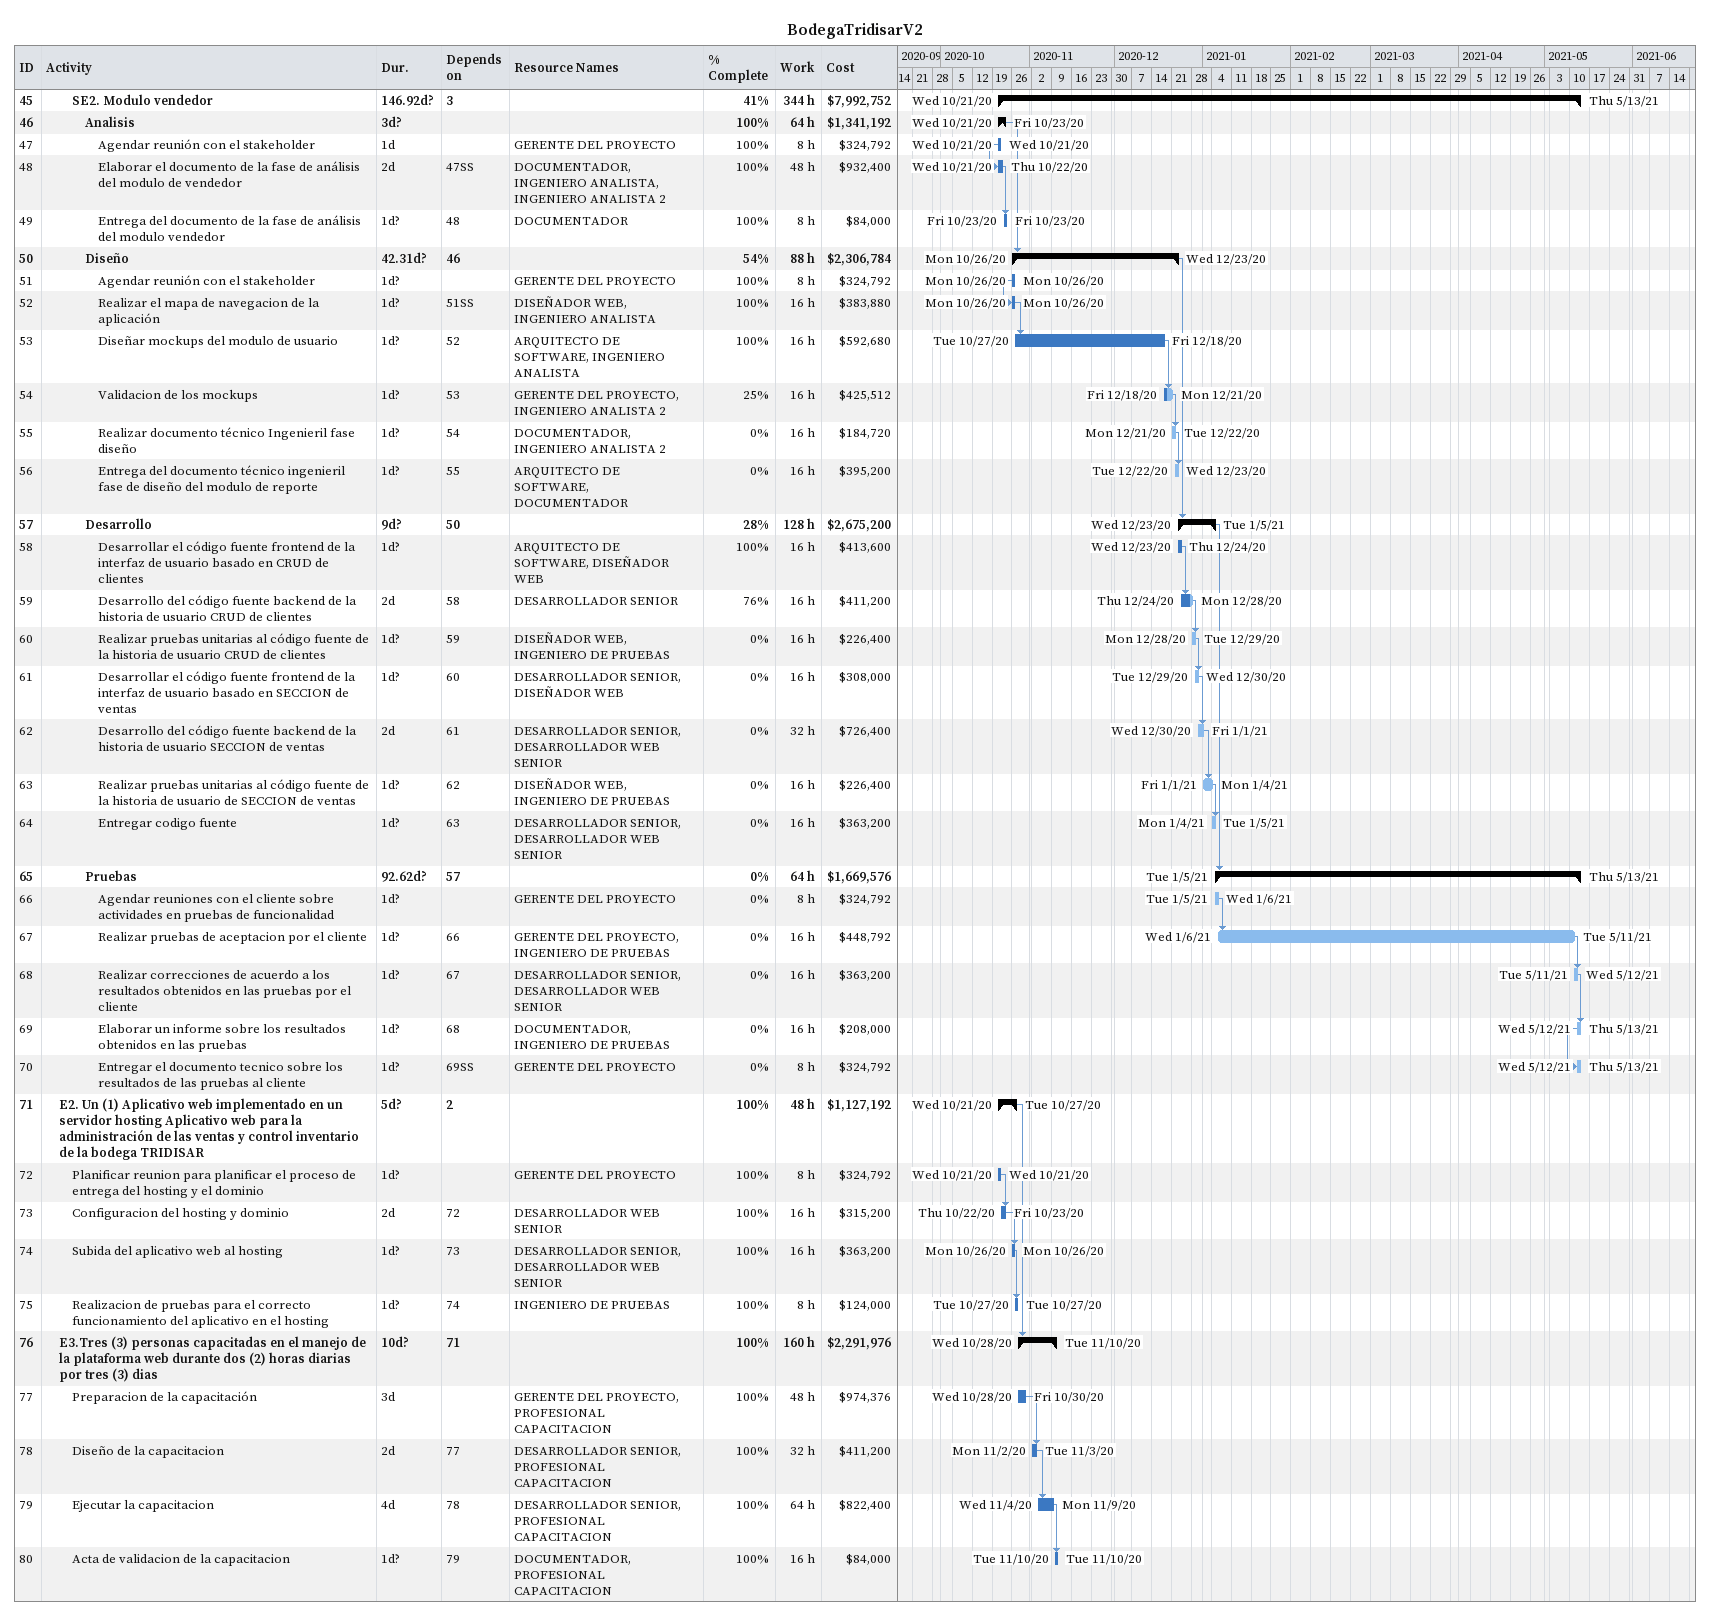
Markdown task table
BodegaTridisarV2

| ID | Level | Task | Duration | Start | Finish | Predecessors | Resources | % complete | Work (h) | Cost ($) |
|---|---|---|---|---|---|---|---|---|---|---|
| 45 | 3 | **SE2. Modulo vendedor** | 146.92d? | 2020-10-21 | 2021-05-13 | 3 |  | 41 | 344 | 7992752 |
| 46 | 4 | **Analisis** | 3d? | 2020-10-21 | 2020-10-23 |  |  | 100 | 64 | 1341192 |
| 47 | 5 | Agendar reunión con el stakeholder | 1d | 2020-10-21 | 2020-10-21 |  | GERENTE DEL PROYECTO | 100 | 8 | 324792 |
| 48 | 5 | Elaborar el documento de la fase de análisis del modulo de vendedor | 2d | 2020-10-21 | 2020-10-22 | 47SS | DOCUMENTADOR, INGENIERO ANALISTA, INGENIERO ANALISTA 2 | 100 | 48 | 932400 |
| 49 | 5 | Entrega del documento de la fase de análisis del modulo vendedor | 1d? | 2020-10-23 | 2020-10-23 | 48 | DOCUMENTADOR | 100 | 8 | 84000 |
| 50 | 4 | **Diseño** | 42.31d? | 2020-10-26 | 2020-12-23 | 46 |  | 54 | 88 | 2306784 |
| 51 | 5 | Agendar reunión con el stakeholder | 1d? | 2020-10-26 | 2020-10-26 |  | GERENTE DEL PROYECTO | 100 | 8 | 324792 |
| 52 | 5 | Realizar el mapa de navegacion de la aplicación | 1d? | 2020-10-26 | 2020-10-26 | 51SS | DISEÑADOR WEB, INGENIERO ANALISTA | 100 | 16 | 383880 |
| 53 | 5 | Diseñar mockups del modulo de usuario | 1d? | 2020-10-27 | 2020-12-18 | 52 | ARQUITECTO DE SOFTWARE, INGENIERO ANALISTA | 100 | 16 | 592680 |
| 54 | 5 | Validacion de los mockups | 1d? | 2020-12-18 | 2020-12-21 | 53 | GERENTE DEL PROYECTO, INGENIERO ANALISTA 2 | 25 | 16 | 425512 |
| 55 | 5 | Realizar documento técnico Ingenieril fase diseño | 1d? | 2020-12-21 | 2020-12-22 | 54 | DOCUMENTADOR, INGENIERO ANALISTA 2 | 0 | 16 | 184720 |
| 56 | 5 | Entrega del documento técnico ingenieril fase de diseño del modulo de reporte | 1d? | 2020-12-22 | 2020-12-23 | 55 | ARQUITECTO DE SOFTWARE, DOCUMENTADOR | 0 | 16 | 395200 |
| 57 | 4 | **Desarrollo** | 9d? | 2020-12-23 | 2021-01-05 | 50 |  | 28 | 128 | 2675200 |
| 58 | 5 | Desarrollar el código fuente frontend de la interfaz de usuario basado en CRUD de clientes | 1d? | 2020-12-23 | 2020-12-24 |  | ARQUITECTO DE SOFTWARE, DISEÑADOR WEB | 100 | 16 | 413600 |
| 59 | 5 | Desarrollo del código fuente backend de la historia de usuario CRUD de clientes | 2d | 2020-12-24 | 2020-12-28 | 58 | DESARROLLADOR SENIOR | 76 | 16 | 411200 |
| 60 | 5 | Realizar pruebas unitarias al código fuente de la historia de usuario CRUD de clientes | 1d? | 2020-12-28 | 2020-12-29 | 59 | DISEÑADOR WEB, INGENIERO DE PRUEBAS | 0 | 16 | 226400 |
| 61 | 5 | Desarrollar el código fuente frontend de la interfaz de usuario basado en SECCION de ventas | 1d? | 2020-12-29 | 2020-12-30 | 60 | DESARROLLADOR SENIOR, DISEÑADOR WEB | 0 | 16 | 308000 |
| 62 | 5 | Desarrollo del código fuente backend de la historia de usuario SECCION de ventas | 2d | 2020-12-30 | 2021-01-01 | 61 | DESARROLLADOR SENIOR, DESARROLLADOR WEB SENIOR | 0 | 32 | 726400 |
| 63 | 5 | Realizar pruebas unitarias al código fuente de la historia de usuario de SECCION de ventas | 1d? | 2021-01-01 | 2021-01-04 | 62 | DISEÑADOR WEB, INGENIERO DE PRUEBAS | 0 | 16 | 226400 |
| 64 | 5 | Entregar codigo fuente | 1d? | 2021-01-04 | 2021-01-05 | 63 | DESARROLLADOR SENIOR, DESARROLLADOR WEB SENIOR | 0 | 16 | 363200 |
| 65 | 4 | **Pruebas** | 92.62d? | 2021-01-05 | 2021-05-13 | 57 |  | 0 | 64 | 1669576 |
| 66 | 5 | Agendar reuniones con el cliente sobre actividades en pruebas de funcionalidad | 1d? | 2021-01-05 | 2021-01-06 |  | GERENTE DEL PROYECTO | 0 | 8 | 324792 |
| 67 | 5 | Realizar pruebas de aceptacion por el cliente | 1d? | 2021-01-06 | 2021-05-11 | 66 | GERENTE DEL PROYECTO, INGENIERO DE PRUEBAS | 0 | 16 | 448792 |
| 68 | 5 | Realizar correcciones de acuerdo a los resultados obtenidos en las pruebas por el cliente | 1d? | 2021-05-11 | 2021-05-12 | 67 | DESARROLLADOR SENIOR, DESARROLLADOR WEB SENIOR | 0 | 16 | 363200 |
| 69 | 5 | Elaborar un informe sobre los resultados obtenidos en las pruebas | 1d? | 2021-05-12 | 2021-05-13 | 68 | DOCUMENTADOR, INGENIERO DE PRUEBAS | 0 | 16 | 208000 |
| 70 | 5 | Entregar el documento tecnico sobre los resultados de las pruebas al cliente | 1d? | 2021-05-12 | 2021-05-13 | 69SS | GERENTE DEL PROYECTO | 0 | 8 | 324792 |
| 71 | 2 | **E2. Un (1) Aplicativo web implementado en un servidor hosting Aplicativo web para la administración de las ventas y control inventario de la bodega TRIDISAR** | 5d? | 2020-10-21 | 2020-10-27 | 2 |  | 100 | 48 | 1127192 |
| 72 | 3 | Planificar reunion para planificar el proceso de entrega del hosting y el dominio | 1d? | 2020-10-21 | 2020-10-21 |  | GERENTE DEL PROYECTO | 100 | 8 | 324792 |
| 73 | 3 | Configuracion del hosting y dominio | 2d | 2020-10-22 | 2020-10-23 | 72 | DESARROLLADOR WEB SENIOR | 100 | 16 | 315200 |
| 74 | 3 | Subida del aplicativo web al hosting | 1d? | 2020-10-26 | 2020-10-26 | 73 | DESARROLLADOR SENIOR, DESARROLLADOR WEB SENIOR | 100 | 16 | 363200 |
| 75 | 3 | Realizacion de pruebas para el correcto funcionamiento del aplicativo en el hosting | 1d? | 2020-10-27 | 2020-10-27 | 74 | INGENIERO DE PRUEBAS | 100 | 8 | 124000 |
| 76 | 2 | **E3.Tres (3) personas capacitadas en el manejo de la plataforma web durante dos (2) horas diarias por tres (3) dias** | 10d? | 2020-10-28 | 2020-11-10 | 71 |  | 100 | 160 | 2291976 |
| 77 | 3 | Preparacion de la capacitación | 3d | 2020-10-28 | 2020-10-30 |  | GERENTE DEL PROYECTO, PROFESIONAL CAPACITACION | 100 | 48 | 974376 |
| 78 | 3 | Diseño de la capacitacion | 2d | 2020-11-02 | 2020-11-03 | 77 | DESARROLLADOR SENIOR, PROFESIONAL CAPACITACION | 100 | 32 | 411200 |
| 79 | 3 | Ejecutar la capacitacion | 4d | 2020-11-04 | 2020-11-09 | 78 | DESARROLLADOR SENIOR, PROFESIONAL CAPACITACION | 100 | 64 | 822400 |
| 80 | 3 | Acta de validacion de la capacitacion | 1d? | 2020-11-10 | 2020-11-10 | 79 | DOCUMENTADOR, PROFESIONAL CAPACITACION | 100 | 16 | 84000 |
